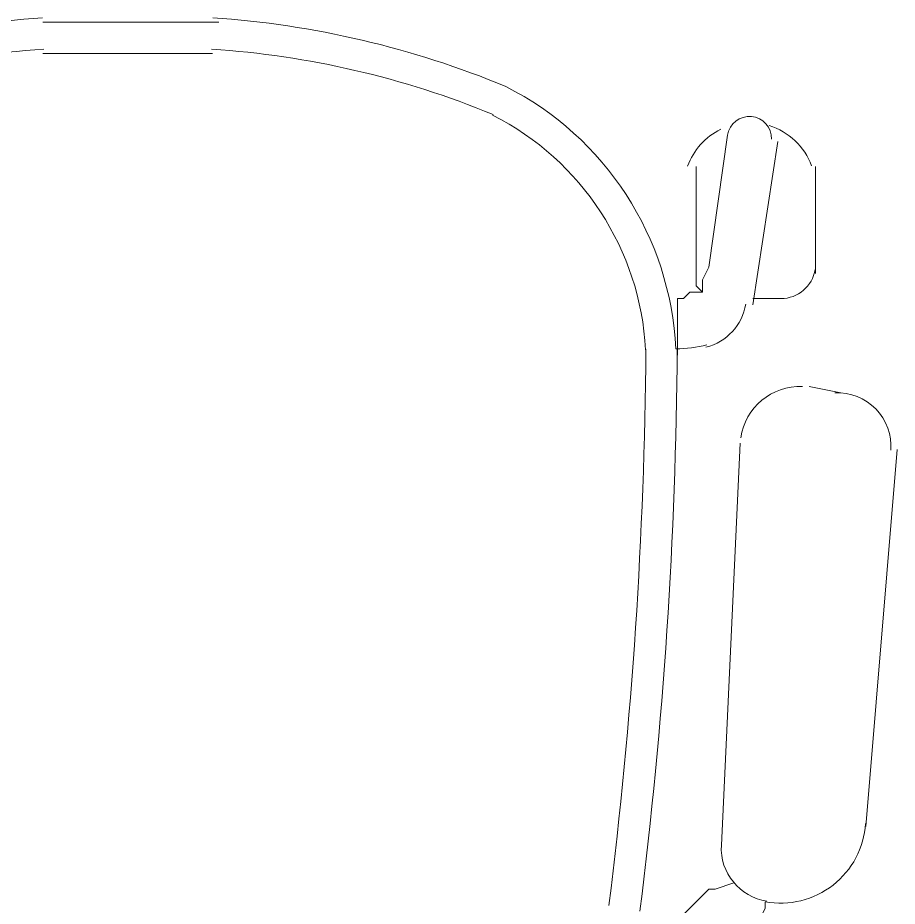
# Model space of a CAD drawing. Header units: metres. Extents: x 29 to 86.9, y -23.2 to 39.7.
# Drawn here: x 76.2539 to 76.5963, y -15.7975 to -15.4516 of the extents above; entities that cross this region are included whole.
import ezdxf

# ---------------------------------------------------------------- set-up
doc = ezdxf.new("R2010")
doc.units = ezdxf.units.M
doc.header["$LTSCALE"] = 100
doc.layers.get('0').update_dxf_attribs({"color": 254})
doc.layers.add('Arqui', color=8, linetype='Continuous', lineweight=0)

# ---------------------------------------------------------------- blocks, each defined once
blk = doc.blocks.new('A$C9582355f')
at = {"layer": 'Arqui'}
for points in [[(47.08857763471752, 7.585037856842064, 0.05835826121321777), (47.10070988947751, 7.583477686322112, -0.2703998475500928), (47.16690751255754, 7.685590510585826, -0.08177025660665965), (47.28096151685355, 7.71233600793812)], [(47.34718234867756, 7.71233600793812, -0.0817702566069113), (47.46123635297357, 7.685590510585826, -0.2703998475504696), (47.5274339760536, 7.583477686322112, 0.05835826122176954), (47.53956623081348, 7.585037856842064)], [(47.52806193276552, 7.581028711394083), (47.52806193276552, 7.593256711394133), (47.52806193276552, 7.603039111394082), (47.53050753276563, 7.603039111394082), (47.53295313276561, 7.605484711394183), (47.53784433276559, 7.605484711394183), (47.53784433276559, 7.61037591139393), (47.54028993276557, 7.615267111394132), (47.54762673276554, 7.666624711393979, -0.9395455157287266), (47.56474157959752, 7.665128688961886)], [(47.56295208516559, 7.368481566481933, -0.3865970293220283), (47.54518113276555, 7.390271911393938), (47.55251793276562, 7.546790311394034)], [(47.54762673276554, 7.34625111139394), (47.55496353276561, 7.356033511393889), (47.55985473276559, 7.360924711394091), (47.56230033276557, 7.365815911393838), (47.56230033276557, 7.368261511393939, 0.4491904813039294), (47.60132934228494, 7.398703029356057)]]:
    blk.add_lwpolyline(points, format="xyb", dxfattribs=at)
for points in [[(47.28105633276556, 7.710645511393977), (47.31529473276561, 7.710645511393977), (47.34953313276554, 7.710645511393977)], [(47.28105633276556, 7.698417511393927), (47.31529473276561, 7.698417511393927), (47.34708753276556, 7.698417511393927)], [(47.56719153276555, 7.664179111393878), (47.5574091327656, 7.600593511393981)], [(47.5353987327656, 7.654396711393929), (47.5353987327656, 7.61037591139393), (47.5353987327656, 7.607930311393829), (47.53784433276559, 7.605484711394183)], [(47.58186513276559, 7.612821511394031), (47.58186513276559, 7.654396711393929)], [(47.5574091327656, 7.603039111394082), (47.56963713276554, 7.603039111394082)], [(47.5794195327656, 7.568800711394033), (47.59164753276553, 7.566355111393932)], [(47.61365793276553, 7.544344711393933), (47.6014299327656, 7.397608711394241)], [(47.52072513276556, 7.341359911394193), (47.52072513276556, 7.343805511393839), (47.52072513276556, 7.348696711394041), (47.51827953276558, 7.351142311394142), (47.52072513276556, 7.356033511393889), (47.52561633276554, 7.35847911139399), (47.53295313276561, 7.365815911393838), (47.53784433276559, 7.37070711139404), (47.54028993276557, 7.373152711394141), (47.54273553276556, 7.373152711394141), (47.55007233276552, 7.375598311394242)]]:
    blk.add_lwpolyline(points, dxfattribs=at)
blk.add_lwpolyline([(47.51568044690958, 7.583137968026222, 0.2684717099792014), (47.45614979844555, 7.674461074106148, -0.2684717099792014)], format="xyb", close=True, dxfattribs=at)
for centre, radius, start, end in [((47.30428932864021, 7.352366166900993), 0.3484969316374628, 93.7682892937224, 112.335239938186), ((47.32385453689136, 7.352366166902357), 0.3484969316357681, 67.6647600617621, 86.2317107063229), ((47.55618625204858, 7.645837203416704), 0.02567868610800559, 115.9935669349401, 160.169781119502), ((47.55618631295482, 7.64583711779369), 0.02567880657884345, 20.16538143260452, 72.75690912648504), ((47.56841432978484, 7.616489923258541), 0.01345081186458541, 270.0000126966391, 350.9033263103095), ((47.53417597374556, 7.604261869357742), 0.02078754725497464, 284.0075192559702, 350.7221722789455), ((45.6730879164848, 7.596924995796599), 1.842746069767735, 352.8258779031765, 359.5770268079395), ((45.67307709815481, 7.596925139991981), 1.854984880257228, 352.8039437103953, 359.5880114916212), ((47.57575111917441, 7.545567506394036), 0.02323319527308857, 87.31929456536653, 172.0403904712492), ((47.59042485451795, 7.545567557746381), 0.02078747498320785, 355.5888371695394, 92.89486594241714)]:
    blk.add_arc(centre, radius, start, end, dxfattribs=at)

msp = doc.modelspace()

# ---------------------------------------------------------------- block references
msp.add_blockref('A$C9582355f', (28.98266172889876, -23.16396569870889))

doc.saveas('drawing.dxf')
